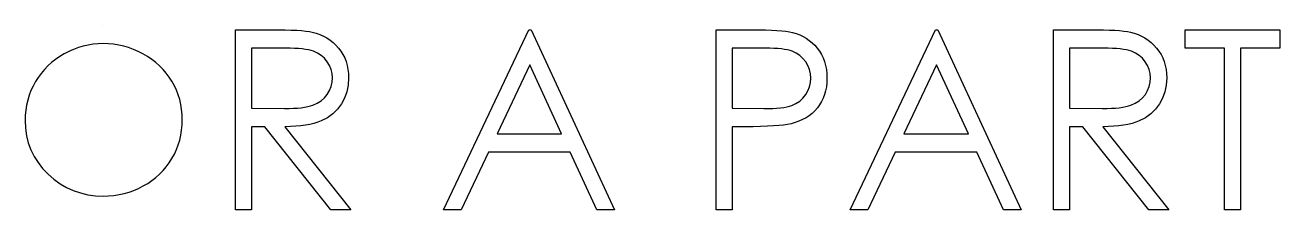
# Model space of a CAD drawing. Header units: millimetres. Extents: x -118 to 176, y -25 to 88.
# Drawn here: x 100.75 to 125.12, y 56.71 to 60.3 of the extents above; entities that cross this region are included whole.
import ezdxf

# ---------------------------------------------------------------- set-up
doc = ezdxf.new("R2010")
doc.units = ezdxf.units.MM

msp = doc.modelspace()

# ---------------------------------------------------------------- linework, layer by layer
at = {"color": 7, "linetype": 'Continuous'}
msp.add_line((102.254, 60.304), (102.253, 60.304), dxfattribs=at)
at = {"color": 7, "linetype": 'Continuous', "flags": 128}
for points in [[(104.834, 60.215), (105.534, 60.215), (105.534, 60.215), (105.674, 60.214), (105.803, 60.212), (105.92, 60.208), (106.025, 60.203), (106.118, 60.196), (106.199, 60.188), (106.27, 60.178), (106.327, 60.167), (106.327, 60.167), (106.403, 60.147), (106.476, 60.121), (106.546, 60.09), (106.611, 60.054), (106.673, 60.013), (106.731, 59.966), (106.786, 59.915), (106.836, 59.858), (106.882, 59.798), (106.922, 59.734), (106.956, 59.666), (106.983, 59.595), (107.005, 59.521), (107.02, 59.444), (107.03, 59.363), (107.032, 59.279), (107.032, 59.279), (107.024, 59.139), (106.998, 59.009), (106.955, 58.887), (106.894, 58.773), (106.818, 58.671), (106.727, 58.582), (106.62, 58.506), (106.5, 58.444), (106.432, 58.418), (106.359, 58.394), (106.28, 58.375), (106.195, 58.359), (106.103, 58.347), (106.005, 58.338), (105.901, 58.332), (105.791, 58.33), (105.791, 58.33), (107.077, 56.715), (107.077, 56.715), (106.689, 56.715), (106.689, 56.715), (105.403, 58.33), (105.403, 58.33), (105.148, 58.33), (105.148, 58.33), (105.148, 56.715), (105.148, 56.715), (104.834, 56.715), (104.834, 56.715), (104.834, 60.215)], [(110.577, 60.215), (112.193, 56.715), (112.193, 56.715), (111.851, 56.715), (111.851, 56.715), (111.334, 57.836), (111.334, 57.836), (109.747, 57.836), (109.747, 57.836), (109.215, 56.715), (109.215, 56.715), (108.872, 56.715), (108.872, 56.715), (110.532, 60.215), (110.532, 60.215), (110.577, 60.215)], [(114.167, 60.215), (114.853, 60.215), (114.853, 60.215), (114.995, 60.214), (115.125, 60.211), (115.242, 60.207), (115.348, 60.201), (115.442, 60.194), (115.524, 60.185), (115.593, 60.175), (115.651, 60.162), (115.651, 60.162), (115.723, 60.141), (115.791, 60.115), (115.857, 60.084), (115.919, 60.048), (115.977, 60.008), (116.033, 59.962), (116.085, 59.912), (116.133, 59.856), (116.177, 59.797), (116.215, 59.734), (116.247, 59.666), (116.274, 59.596), (116.294, 59.521), (116.309, 59.443), (116.318, 59.361), (116.321, 59.276), (116.321, 59.276), (116.318, 59.189), (116.309, 59.107), (116.295, 59.029), (116.275, 58.955), (116.248, 58.884), (116.216, 58.817), (116.178, 58.754), (116.135, 58.695), (116.087, 58.641), (116.033, 58.59), (115.976, 58.544), (115.914, 58.504), (115.848, 58.468), (115.777, 58.436), (115.702, 58.41), (115.623, 58.387), (115.623, 58.387), (115.557, 58.374), (115.477, 58.362), (115.386, 58.352), (115.28, 58.345), (115.163, 58.338), (115.032, 58.333), (114.888, 58.331), (114.731, 58.33), (114.731, 58.33), (114.481, 58.33), (114.481, 58.33), (114.481, 56.715), (114.481, 56.715), (114.167, 56.715), (114.167, 56.715), (114.167, 60.215)], [(118.475, 60.215), (120.09, 56.715), (120.09, 56.715), (119.749, 56.715), (119.749, 56.715), (119.231, 57.836), (119.231, 57.836), (117.645, 57.836), (117.645, 57.836), (117.112, 56.715), (117.112, 56.715), (116.77, 56.715), (116.77, 56.715), (118.43, 60.215), (118.43, 60.215), (118.475, 60.215)], [(120.718, 60.215), (121.419, 60.215), (121.419, 60.215), (121.559, 60.214), (121.688, 60.212), (121.804, 60.208), (121.909, 60.203), (122.003, 60.196), (122.084, 60.188), (122.154, 60.178), (122.212, 60.167), (122.212, 60.167), (122.288, 60.147), (122.361, 60.121), (122.43, 60.09), (122.496, 60.054), (122.557, 60.013), (122.615, 59.966), (122.67, 59.915), (122.721, 59.858), (122.767, 59.798), (122.807, 59.734), (122.841, 59.666), (122.868, 59.595), (122.89, 59.521), (122.905, 59.444), (122.914, 59.363), (122.917, 59.279), (122.917, 59.279), (122.909, 59.139), (122.883, 59.009), (122.839, 58.887), (122.779, 58.773), (122.702, 58.671), (122.611, 58.582), (122.505, 58.506), (122.384, 58.444), (122.317, 58.418), (122.244, 58.394), (122.165, 58.375), (122.079, 58.359), (121.987, 58.347), (121.89, 58.338), (121.786, 58.332), (121.676, 58.33), (121.676, 58.33), (122.962, 56.715), (122.962, 56.715), (122.573, 56.715), (122.573, 56.715), (121.288, 58.33), (121.288, 58.33), (121.032, 58.33), (121.032, 58.33), (121.032, 56.715), (121.032, 56.715), (120.718, 56.715), (120.718, 56.715), (120.718, 60.215)], [(123.276, 59.856), (123.276, 60.215), (123.276, 60.215), (125.116, 60.215), (125.116, 60.215), (125.116, 59.856), (125.116, 59.856), (124.353, 59.856), (124.353, 59.856), (124.353, 56.715), (124.353, 56.715), (124.039, 56.715), (124.039, 56.715), (124.039, 59.856), (124.039, 59.856), (123.276, 59.856)], [(102.269, 59.945), (102.169, 59.943), (102.071, 59.933), (101.974, 59.917), (101.879, 59.896), (101.785, 59.867), (101.692, 59.832), (101.601, 59.792), (101.51, 59.745), (101.423, 59.693), (101.341, 59.636), (101.264, 59.575), (101.192, 59.51), (101.125, 59.44), (101.062, 59.367), (101.004, 59.288), (100.952, 59.206), (100.905, 59.12), (100.863, 59.032), (100.829, 58.941), (100.801, 58.847), (100.778, 58.752), (100.763, 58.654), (100.753, 58.554), (100.75, 58.451), (100.75, 58.451), (100.757, 58.299), (100.778, 58.154), (100.813, 58.015), (100.862, 57.882), (100.924, 57.754), (101.001, 57.633), (101.091, 57.518), (101.196, 57.409), (101.31, 57.309), (101.43, 57.223), (101.555, 57.15), (101.686, 57.09), (101.824, 57.043), (101.966, 57.01), (102.115, 56.99), (102.269, 56.984), (102.269, 56.984), (102.373, 56.987), (102.474, 56.996), (102.575, 57.011), (102.673, 57.033), (102.769, 57.06), (102.863, 57.093), (102.955, 57.133), (103.045, 57.179), (103.132, 57.23), (103.214, 57.285), (103.29, 57.346), (103.363, 57.41), (103.43, 57.479), (103.492, 57.552), (103.549, 57.63), (103.602, 57.713), (103.649, 57.799), (103.689, 57.888), (103.724, 57.978), (103.752, 58.071), (103.774, 58.167), (103.789, 58.264), (103.799, 58.364), (103.802, 58.467), (103.802, 58.467), (103.799, 58.568), (103.789, 58.668), (103.774, 58.765), (103.752, 58.859), (103.724, 58.951), (103.689, 59.04), (103.649, 59.127), (103.602, 59.212), (103.549, 59.293), (103.492, 59.37), (103.429, 59.443), (103.361, 59.512), (103.288, 59.577), (103.21, 59.637), (103.127, 59.693), (103.039, 59.745), (102.948, 59.792), (102.854, 59.832), (102.76, 59.867), (102.665, 59.896), (102.568, 59.917), (102.469, 59.933), (102.37, 59.943), (102.269, 59.945)], [(105.148, 59.856), (105.148, 58.689), (105.148, 58.689), (105.789, 58.684), (105.789, 58.684), (105.878, 58.685), (105.962, 58.688), (106.04, 58.693), (106.112, 58.7), (106.178, 58.709), (106.238, 58.72), (106.292, 58.734), (106.34, 58.749), (106.424, 58.787), (106.499, 58.834), (106.563, 58.892), (106.618, 58.958), (106.662, 59.032), (106.693, 59.11), (106.712, 59.193), (106.718, 59.279), (106.718, 59.279), (106.712, 59.363), (106.693, 59.444), (106.661, 59.52), (106.617, 59.593), (106.562, 59.659), (106.5, 59.714), (106.429, 59.76), (106.351, 59.795), (106.306, 59.809), (106.255, 59.821), (106.197, 59.832), (106.132, 59.84), (106.06, 59.847), (105.981, 59.852), (105.896, 59.855), (105.804, 59.856), (105.804, 59.856), (105.148, 59.856)], [(114.481, 59.856), (114.481, 58.689), (114.481, 58.689), (115.094, 58.681), (115.094, 58.681), (115.184, 58.682), (115.267, 58.685), (115.344, 58.69), (115.416, 58.697), (115.48, 58.706), (115.539, 58.717), (115.591, 58.73), (115.637, 58.745), (115.719, 58.782), (115.791, 58.829), (115.854, 58.887), (115.908, 58.953), (115.951, 59.028), (115.982, 59.105), (116, 59.188), (116.007, 59.274), (116.007, 59.274), (116, 59.358), (115.982, 59.44), (115.951, 59.517), (115.908, 59.591), (115.855, 59.657), (115.794, 59.713), (115.725, 59.76), (115.648, 59.795), (115.605, 59.809), (115.555, 59.821), (115.498, 59.832), (115.436, 59.84), (115.367, 59.847), (115.292, 59.852), (115.21, 59.855), (115.121, 59.856), (115.121, 59.856), (114.481, 59.856)], [(121.032, 59.856), (121.032, 58.689), (121.032, 58.689), (121.673, 58.684), (121.673, 58.684), (121.763, 58.685), (121.847, 58.688), (121.925, 58.693), (121.997, 58.7), (122.063, 58.709), (122.123, 58.72), (122.177, 58.734), (122.224, 58.749), (122.308, 58.787), (122.383, 58.834), (122.448, 58.892), (122.503, 58.958), (122.547, 59.032), (122.578, 59.11), (122.597, 59.193), (122.603, 59.279), (122.603, 59.279), (122.597, 59.363), (122.578, 59.444), (122.545, 59.52), (122.501, 59.593), (122.447, 59.659), (122.384, 59.714), (122.314, 59.76), (122.235, 59.795), (122.191, 59.809), (122.139, 59.821), (122.081, 59.832), (122.017, 59.84), (121.945, 59.847), (121.866, 59.852), (121.78, 59.855), (121.689, 59.856), (121.689, 59.856), (121.032, 59.856)], [(110.551, 59.532), (109.917, 58.195), (109.917, 58.195), (111.168, 58.195), (111.168, 58.195), (110.551, 59.532)], [(118.449, 59.532), (117.815, 58.195), (117.815, 58.195), (119.066, 58.195), (119.066, 58.195), (118.449, 59.532)]]:
    msp.add_lwpolyline(points, dxfattribs=at)

doc.saveas('drawing.dxf')
